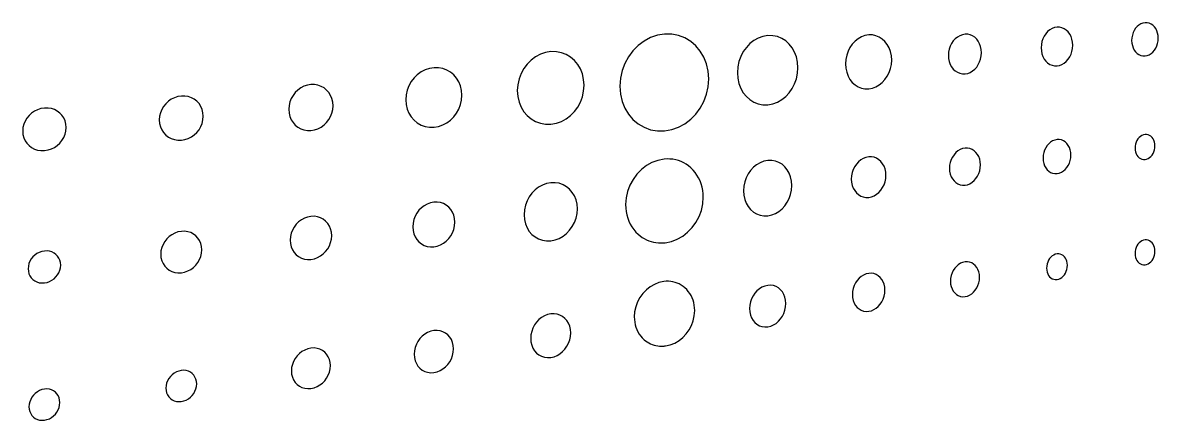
# Model space of a CAD drawing. Header units: inches. Extents: x 1.2 to 43.4, y 1.7 to 28.6.
# Drawn here: x 32.719 to 33.236, y 25.197 to 25.378 of the extents above; entities that cross this region are included whole.
import ezdxf

# ---------------------------------------------------------------- set-up
doc = ezdxf.new("R2010")
doc.units = ezdxf.units.IN
doc.header["$MEASUREMENT"] = 0
doc.layers.add('ARTWORK', color=2, linetype='Continuous')

msp = doc.modelspace()

# ---------------------------------------------------------------- linework, layer by layer
at = {"layer": 'ARTWORK'}
for points in [[(33.22997, 25.37833), (33.22997, 25.37833), (33.22899, 25.37815), (33.22806, 25.37779), (33.22719, 25.37726), (33.22639, 25.37658), (33.22568, 25.37577), (33.22508, 25.37484), (33.22458, 25.3738), (33.22421, 25.37269), (33.22398, 25.3715), (33.2239, 25.37026), (33.2239, 25.37026), (33.22398, 25.36904), (33.22421, 25.36789), (33.22458, 25.36683), (33.22508, 25.36588), (33.22568, 25.36505), (33.22639, 25.36435), (33.22719, 25.3638), (33.22806, 25.36342), (33.22899, 25.36321), (33.22997, 25.36319), (33.22997, 25.36319), (33.23095, 25.36337), (33.23188, 25.36374), (33.23275, 25.36427), (33.23354, 25.36495), (33.23424, 25.36576), (33.23485, 25.3667), (33.23534, 25.36773), (33.23571, 25.36884), (33.23593, 25.37002), (33.23601, 25.37126), (33.23601, 25.37126), (33.23593, 25.37248), (33.23571, 25.37362), (33.23534, 25.37467), (33.23485, 25.37562), (33.23424, 25.37646), (33.23354, 25.37716), (33.23275, 25.37771), (33.23188, 25.3781), (33.23095, 25.37831), (33.22997, 25.37833), (33.22997, 25.37833)], [(33.01147, 25.37315), (33.01147, 25.37315), (33.00817, 25.37261), (33.00504, 25.37154), (33.00211, 25.36998), (32.99944, 25.36798), (32.99706, 25.36559), (32.99502, 25.36285), (32.99335, 25.35982), (32.99211, 25.35654), (32.99134, 25.35307), (32.99107, 25.34945), (32.99107, 25.34945), (32.99134, 25.34588), (32.99211, 25.34253), (32.99335, 25.33946), (32.99502, 25.3367), (32.99706, 25.3343), (32.99944, 25.3323), (33.00211, 25.33073), (33.00504, 25.32965), (33.00817, 25.32909), (33.01147, 25.3291), (33.01147, 25.3291), (33.01474, 25.32968), (33.01783, 25.33079), (33.02071, 25.33237), (33.02334, 25.33439), (33.02568, 25.33678), (33.02768, 25.33951), (33.02931, 25.34252), (33.03052, 25.34576), (33.03128, 25.34919), (33.03154, 25.35276), (33.03154, 25.35276), (33.03128, 25.35629), (33.03052, 25.3596), (33.02931, 25.36264), (33.02768, 25.36539), (33.02568, 25.36779), (33.02334, 25.3698), (33.02071, 25.37139), (33.01783, 25.3725), (33.01474, 25.3731), (33.01147, 25.37315), (33.01147, 25.37315)], [(33.1043, 25.37277), (33.1043, 25.37277), (33.10259, 25.37248), (33.10096, 25.37189), (33.09945, 25.37102), (33.09807, 25.36991), (33.09683, 25.36859), (33.09578, 25.36707), (33.09492, 25.36538), (33.09428, 25.36356), (33.09388, 25.36163), (33.09374, 25.35962), (33.09374, 25.35962), (33.09388, 25.35763), (33.09428, 25.35576), (33.09492, 25.35404), (33.09578, 25.3525), (33.09683, 25.35115), (33.09807, 25.35002), (33.09945, 25.34914), (33.10096, 25.34853), (33.10259, 25.3482), (33.1043, 25.34819), (33.1043, 25.34819), (33.10599, 25.3485), (33.1076, 25.3491), (33.1091, 25.34998), (33.11047, 25.35109), (33.11169, 25.35242), (33.11273, 25.35394), (33.11358, 25.35561), (33.11421, 25.35742), (33.11461, 25.35934), (33.11475, 25.36133), (33.11475, 25.36133), (33.11461, 25.3633), (33.11421, 25.36516), (33.11358, 25.36686), (33.11273, 25.3684), (33.11169, 25.36975), (33.11047, 25.37088), (33.1091, 25.37177), (33.1076, 25.37239), (33.10599, 25.37274), (33.1043, 25.37277), (33.1043, 25.37277)], [(33.1481, 25.37307), (33.1481, 25.37307), (33.14688, 25.37286), (33.14571, 25.37242), (33.14463, 25.37179), (33.14364, 25.37098), (33.14276, 25.37001), (33.14201, 25.3689), (33.14139, 25.36767), (33.14094, 25.36634), (33.14065, 25.36492), (33.14055, 25.36345), (33.14055, 25.36345), (33.14065, 25.36199), (33.14094, 25.36062), (33.14139, 25.35936), (33.14201, 25.35823), (33.14276, 25.35724), (33.14364, 25.35642), (33.14463, 25.35577), (33.14571, 25.35531), (33.14688, 25.35507), (33.1481, 25.35506), (33.1481, 25.35506), (33.14932, 25.35528), (33.15047, 25.35572), (33.15155, 25.35635), (33.15253, 25.35717), (33.1534, 25.35814), (33.15414, 25.35925), (33.15475, 25.36048), (33.1552, 25.36181), (33.15549, 25.36321), (33.15558, 25.36467), (33.15558, 25.36467), (33.15549, 25.36612), (33.1552, 25.36748), (33.15475, 25.36874), (33.15414, 25.36987), (33.1534, 25.37085), (33.15253, 25.37168), (33.15155, 25.37234), (33.15047, 25.3728), (33.14932, 25.37305), (33.1481, 25.37307), (33.1481, 25.37307)], [(33.18995, 25.37629), (33.18995, 25.37629), (33.18878, 25.37608), (33.18767, 25.37567), (33.18663, 25.37505), (33.18568, 25.37426), (33.18484, 25.37331), (33.18412, 25.37223), (33.18354, 25.37102), (33.1831, 25.36972), (33.18283, 25.36834), (33.18273, 25.3669), (33.18273, 25.3669), (33.18283, 25.36547), (33.1831, 25.36414), (33.18354, 25.3629), (33.18412, 25.3618), (33.18484, 25.36083), (33.18568, 25.36002), (33.18663, 25.35938), (33.18767, 25.35894), (33.18878, 25.3587), (33.18995, 25.35868), (33.18995, 25.35868), (33.19111, 25.3589), (33.19221, 25.35933), (33.19324, 25.35995), (33.19418, 25.36074), (33.19502, 25.36169), (33.19573, 25.36278), (33.19632, 25.36398), (33.19675, 25.36527), (33.19702, 25.36665), (33.19712, 25.36808), (33.19712, 25.36808), (33.19702, 25.36949), (33.19675, 25.37082), (33.19632, 25.37204), (33.19573, 25.37315), (33.19502, 25.37411), (33.19418, 25.37493), (33.19324, 25.37557), (33.19221, 25.37602), (33.19111, 25.37626), (33.18995, 25.37629), (33.18995, 25.37629)], [(33.05843, 25.37246), (33.05843, 25.37246), (33.05619, 25.37208), (33.05406, 25.37133), (33.05208, 25.37022), (33.05026, 25.3688), (33.04864, 25.3671), (33.04725, 25.36515), (33.04612, 25.36299), (33.04528, 25.36065), (33.04475, 25.35818), (33.04457, 25.35559), (33.04457, 25.35559), (33.04475, 25.35304), (33.04528, 25.35065), (33.04612, 25.34845), (33.04725, 25.34648), (33.04864, 25.34475), (33.05026, 25.34332), (33.05208, 25.34219), (33.05406, 25.34141), (33.05619, 25.341), (33.05843, 25.34099), (33.05843, 25.34099), (33.06065, 25.3414), (33.06276, 25.34218), (33.06472, 25.34331), (33.06652, 25.34474), (33.06811, 25.34645), (33.06947, 25.34839), (33.07058, 25.35054), (33.07141, 25.35285), (33.07192, 25.3553), (33.0721, 25.35785), (33.0721, 25.35785), (33.07192, 25.36037), (33.07141, 25.36273), (33.07058, 25.36491), (33.06947, 25.36687), (33.06811, 25.36859), (33.06652, 25.37004), (33.06472, 25.37117), (33.06276, 25.37198), (33.06065, 25.37241), (33.05843, 25.37246), (33.05843, 25.37246)], [(32.95976, 25.36517), (32.95976, 25.36517), (32.95728, 25.36477), (32.95494, 25.36397), (32.95274, 25.3628), (32.95074, 25.3613), (32.94895, 25.35951), (32.94742, 25.35745), (32.94618, 25.35518), (32.94525, 25.35273), (32.94466, 25.35012), (32.94446, 25.34741), (32.94446, 25.34741), (32.94466, 25.34473), (32.94525, 25.34222), (32.94618, 25.33991), (32.94742, 25.33784), (32.94895, 25.33604), (32.95074, 25.33454), (32.95274, 25.33336), (32.95494, 25.33255), (32.95728, 25.33213), (32.95976, 25.33214), (32.95976, 25.33214), (32.96221, 25.33258), (32.96453, 25.33341), (32.96669, 25.3346), (32.96866, 25.33611), (32.97042, 25.3379), (32.97192, 25.33995), (32.97314, 25.3422), (32.97406, 25.34464), (32.97462, 25.34721), (32.97482, 25.34989), (32.97482, 25.34989), (32.97462, 25.35253), (32.97406, 25.35501), (32.97314, 25.35729), (32.97192, 25.35935), (32.97042, 25.36115), (32.96866, 25.36266), (32.96669, 25.36385), (32.96453, 25.36468), (32.96221, 25.36514), (32.95976, 25.36517), (32.95976, 25.36517)], [(32.90656, 25.35786), (32.90656, 25.35786), (32.90448, 25.35753), (32.9025, 25.35686), (32.90066, 25.3559), (32.89897, 25.35466), (32.89747, 25.35318), (32.89619, 25.3515), (32.89514, 25.34963), (32.89436, 25.34762), (32.89387, 25.34548), (32.8937, 25.34326), (32.8937, 25.34326), (32.89387, 25.34106), (32.89436, 25.33901), (32.89514, 25.33712), (32.89619, 25.33543), (32.89747, 25.33395), (32.89897, 25.33272), (32.90066, 25.33176), (32.9025, 25.33109), (32.90448, 25.33075), (32.90656, 25.33075), (32.90656, 25.33075), (32.90862, 25.33111), (32.91058, 25.3318), (32.9124, 25.33277), (32.91406, 25.33402), (32.91554, 25.33549), (32.9168, 25.33718), (32.91783, 25.33903), (32.9186, 25.34103), (32.91908, 25.34315), (32.91924, 25.34535), (32.91924, 25.34535), (32.91908, 25.34752), (32.9186, 25.34956), (32.91783, 25.35143), (32.9168, 25.35312), (32.91554, 25.35459), (32.91406, 25.35583), (32.9124, 25.3568), (32.91058, 25.35748), (32.90862, 25.35784), (32.90656, 25.35786), (32.90656, 25.35786)], [(32.8506, 25.35017), (32.8506, 25.35017), (32.84896, 25.3499), (32.8474, 25.34939), (32.84595, 25.34864), (32.84462, 25.34768), (32.84344, 25.34655), (32.84243, 25.34525), (32.8416, 25.34381), (32.84098, 25.34226), (32.8406, 25.34062), (32.84047, 25.33891), (32.84047, 25.33891), (32.8406, 25.33722), (32.84098, 25.33564), (32.8416, 25.33419), (32.84243, 25.33289), (32.84344, 25.33175), (32.84462, 25.33081), (32.84595, 25.33007), (32.8474, 25.32956), (32.84896, 25.32929), (32.8506, 25.32929), (32.8506, 25.32929), (32.85223, 25.32957), (32.85378, 25.3301), (32.85523, 25.33086), (32.85654, 25.33182), (32.85771, 25.33296), (32.85872, 25.33426), (32.85954, 25.33569), (32.86014, 25.33723), (32.86052, 25.33887), (32.86066, 25.34056), (32.86066, 25.34056), (32.86052, 25.34223), (32.86014, 25.3438), (32.85954, 25.34524), (32.85872, 25.34654), (32.85771, 25.34767), (32.85654, 25.34862), (32.85523, 25.34936), (32.85378, 25.34988), (32.85223, 25.35016), (32.8506, 25.35017), (32.8506, 25.35017)], [(32.79164, 25.34496), (32.79164, 25.34496), (32.79002, 25.3447), (32.78848, 25.3442), (32.78704, 25.34347), (32.78573, 25.34255), (32.78456, 25.34145), (32.78355, 25.3402), (32.78274, 25.33881), (32.78213, 25.33732), (32.78175, 25.33574), (32.78161, 25.33409), (32.78161, 25.33409), (32.78175, 25.33247), (32.78213, 25.33095), (32.78274, 25.32956), (32.78355, 25.32831), (32.78456, 25.32722), (32.78573, 25.32631), (32.78704, 25.3256), (32.78848, 25.32511), (32.79002, 25.32486), (32.79164, 25.32487), (32.79164, 25.32487), (32.79326, 25.32513), (32.79479, 25.32564), (32.79621, 25.32637), (32.79751, 25.3273), (32.79867, 25.3284), (32.79967, 25.32965), (32.80047, 25.33103), (32.80108, 25.33252), (32.80145, 25.33409), (32.80158, 25.33572), (32.80158, 25.33572), (32.80145, 25.33734), (32.80108, 25.33885), (32.80047, 25.34024), (32.79967, 25.34149), (32.79867, 25.34258), (32.79751, 25.34349), (32.79621, 25.3442), (32.79479, 25.34469), (32.79326, 25.34495), (32.79164, 25.34496), (32.79164, 25.34496)], [(32.72939, 25.33949), (32.72939, 25.33949), (32.72778, 25.33924), (32.72625, 25.33875), (32.72483, 25.33805), (32.72353, 25.33716), (32.72237, 25.3361), (32.72138, 25.33489), (32.72058, 25.33355), (32.71998, 25.33211), (32.7196, 25.33059), (32.71947, 25.32901), (32.71947, 25.32901), (32.7196, 25.32744), (32.71998, 25.32598), (32.72058, 25.32464), (32.72138, 25.32344), (32.72237, 25.32239), (32.72353, 25.32152), (32.72483, 25.32084), (32.72625, 25.32037), (32.72778, 25.32013), (32.72939, 25.32014), (32.72939, 25.32014), (32.73098, 25.3204), (32.7325, 25.3209), (32.73391, 25.3216), (32.7352, 25.32249), (32.73635, 25.32356), (32.73734, 25.32476), (32.73814, 25.32609), (32.73874, 25.32753), (32.73911, 25.32904), (32.73924, 25.33062), (32.73924, 25.33062), (32.73911, 25.33218), (32.73874, 25.33363), (32.73814, 25.33497), (32.73734, 25.33618), (32.73635, 25.33722), (32.7352, 25.3381), (32.73391, 25.33878), (32.7325, 25.33925), (32.73098, 25.3395), (32.72939, 25.33949), (32.72939, 25.33949)], [(33.22997, 25.31608), (33.22997, 25.31608), (33.23071, 25.31623), (33.2314, 25.31652), (33.23205, 25.31694), (33.23264, 25.31747), (33.23317, 25.31809), (33.23362, 25.3188), (33.23399, 25.31959), (33.23427, 25.32043), (33.23444, 25.32133), (33.2345, 25.32225), (33.2345, 25.32225), (33.23444, 25.32316), (33.23427, 25.32402), (33.23399, 25.3248), (33.23362, 25.32551), (33.23317, 25.32612), (33.23264, 25.32663), (33.23205, 25.32703), (33.2314, 25.3273), (33.23071, 25.32744), (33.22997, 25.32744), (33.22997, 25.32744), (33.22923, 25.32728), (33.22853, 25.32699), (33.22788, 25.32658), (33.22729, 25.32605), (33.22676, 25.32543), (33.22631, 25.32471), (33.22594, 25.32393), (33.22566, 25.32309), (33.22549, 25.32219), (33.22543, 25.32126), (33.22543, 25.32126), (33.22549, 25.32035), (33.22566, 25.31949), (33.22594, 25.3187), (33.22631, 25.318), (33.22676, 25.31738), (33.22729, 25.31687), (33.22788, 25.31648), (33.22853, 25.31621), (33.22923, 25.31607), (33.22997, 25.31608), (33.22997, 25.31608)], [(33.1481, 25.32127), (33.1481, 25.32127), (33.14696, 25.32104), (33.14587, 25.3206), (33.14485, 25.31998), (33.14392, 25.31919), (33.1431, 25.31826), (33.14239, 25.3172), (33.14181, 25.31603), (33.14138, 25.31477), (33.14111, 25.31344), (33.14102, 25.31206), (33.14102, 25.31206), (33.14111, 25.3107), (33.14138, 25.30942), (33.14181, 25.30826), (33.14239, 25.30721), (33.1431, 25.3063), (33.14392, 25.30555), (33.14485, 25.30496), (33.14587, 25.30456), (33.14696, 25.30436), (33.1481, 25.30438), (33.1481, 25.30438), (33.14924, 25.30462), (33.15032, 25.30506), (33.15133, 25.30569), (33.15225, 25.30647), (33.15307, 25.30741), (33.15378, 25.30847), (33.15435, 25.30963), (33.15477, 25.31089), (33.15504, 25.31221), (33.15513, 25.31359), (33.15513, 25.31359), (33.15504, 25.31495), (33.15477, 25.31622), (33.15435, 25.31738), (33.15378, 25.31842), (33.15307, 25.31933), (33.15225, 25.32008), (33.15133, 25.32067), (33.15032, 25.32108), (33.14924, 25.32128), (33.1481, 25.32127), (33.1481, 25.32127)], [(33.18996, 25.32513), (33.18996, 25.32513), (33.18893, 25.32492), (33.18795, 25.32452), (33.18704, 25.32396), (33.18621, 25.32324), (33.18547, 25.32238), (33.18483, 25.32141), (33.18432, 25.32034), (33.18393, 25.31919), (33.18369, 25.31797), (33.1836, 25.31671), (33.1836, 25.31671), (33.18369, 25.31546), (33.18393, 25.31429), (33.18432, 25.31322), (33.18483, 25.31226), (33.18547, 25.31143), (33.18621, 25.31074), (33.18704, 25.3102), (33.18795, 25.30983), (33.18893, 25.30965), (33.18996, 25.30966), (33.18996, 25.30966), (33.19098, 25.30987), (33.19195, 25.31027), (33.19285, 25.31084), (33.19368, 25.31156), (33.19441, 25.31241), (33.19505, 25.31338), (33.19556, 25.31445), (33.19594, 25.3156), (33.19618, 25.31682), (33.19626, 25.31808), (33.19626, 25.31808), (33.19618, 25.31933), (33.19594, 25.32049), (33.19556, 25.32155), (33.19505, 25.32251), (33.19441, 25.32334), (33.19368, 25.32404), (33.19285, 25.32458), (33.19195, 25.32495), (33.19098, 25.32514), (33.18996, 25.32513), (33.18996, 25.32513)], [(33.01122, 25.31623), (33.01122, 25.31623), (33.00838, 25.31569), (33.00568, 25.31469), (33.00317, 25.31328), (33.00087, 25.31151), (32.99883, 25.30941), (32.99708, 25.30702), (32.99565, 25.3044), (32.99459, 25.30158), (32.99392, 25.29861), (32.9937, 25.29553), (32.9937, 25.29553), (32.99376, 25.29395), (32.99394, 25.29239), (32.99425, 25.29088), (32.99466, 25.28942), (32.9952, 25.28801), (32.99584, 25.28666), (32.99659, 25.28538), (32.99744, 25.28418), (32.99839, 25.28306), (32.99944, 25.28204), (32.99944, 25.28204), (33.00032, 25.2813), (33.00125, 25.28064), (33.00222, 25.28005), (33.00322, 25.27953), (33.00425, 25.2791), (33.00532, 25.27874), (33.00641, 25.27846), (33.00752, 25.27825), (33.00865, 25.27813), (33.0098, 25.27809), (33.0098, 25.27809), (33.00999, 25.27809), (33.01018, 25.27809), (33.01037, 25.2781), (33.01057, 25.27811), (33.01076, 25.27812), (33.01095, 25.27813), (33.01114, 25.27815), (33.01133, 25.27816), (33.01152, 25.27818), (33.01171, 25.27821), (33.01171, 25.27821), (33.01452, 25.27877), (33.01718, 25.27979), (33.01967, 25.28121), (33.02194, 25.28299), (33.02396, 25.2851), (33.0257, 25.28747), (33.02711, 25.29008), (33.02816, 25.29288), (33.02882, 25.29583), (33.02905, 25.29888), (33.02905, 25.29888), (33.02898, 25.30045), (33.0288, 25.30199), (33.0285, 25.30349), (33.02809, 25.30495), (33.02756, 25.30635), (33.02692, 25.30769), (33.02618, 25.30897), (33.02534, 25.31016), (33.0244, 25.31128), (33.02337, 25.3123), (33.02337, 25.3123), (33.02234, 25.31315), (33.02126, 25.31391), (33.02014, 25.31456), (33.01896, 25.31511), (33.01775, 25.31556), (33.0165, 25.3159), (33.01521, 25.31615), (33.0139, 25.31628), (33.01257, 25.31631), (33.01122, 25.31623), (33.01122, 25.31623)], [(33.1043, 25.31727), (33.1043, 25.31727), (33.10302, 25.31701), (33.1018, 25.31654), (33.10067, 25.31586), (33.09963, 25.315), (33.09871, 25.31398), (33.09791, 25.31282), (33.09727, 25.31154), (33.09679, 25.31016), (33.09649, 25.3087), (33.09638, 25.30719), (33.09638, 25.30719), (33.09649, 25.3057), (33.09679, 25.30431), (33.09727, 25.30304), (33.09791, 25.3019), (33.09871, 25.30091), (33.09963, 25.30009), (33.10067, 25.29946), (33.1018, 25.29902), (33.10302, 25.29881), (33.1043, 25.29884), (33.1043, 25.29884), (33.10557, 25.2991), (33.10678, 25.29959), (33.1079, 25.30027), (33.10893, 25.30113), (33.10984, 25.30215), (33.11063, 25.30331), (33.11126, 25.30459), (33.11174, 25.30596), (33.11203, 25.3074), (33.11214, 25.3089), (33.11214, 25.3089), (33.11203, 25.31038), (33.11174, 25.31176), (33.11126, 25.31303), (33.11063, 25.31417), (33.10984, 25.31516), (33.10893, 25.31598), (33.1079, 25.31662), (33.10678, 25.31706), (33.10557, 25.31728), (33.1043, 25.31727), (33.1043, 25.31727)], [(33.05839, 25.31563), (33.05839, 25.31563), (33.0566, 25.31528), (33.0549, 25.31463), (33.05331, 25.3137), (33.05187, 25.31252), (33.05057, 25.31112), (33.04947, 25.30953), (33.04857, 25.30778), (33.04789, 25.30589), (33.04747, 25.3039), (33.04733, 25.30183), (33.04733, 25.30183), (33.04747, 25.2998), (33.04789, 25.2979), (33.04857, 25.29616), (33.04947, 25.29461), (33.05057, 25.29327), (33.05187, 25.29215), (33.05331, 25.29129), (33.0549, 25.29071), (33.0566, 25.29043), (33.05839, 25.29047), (33.05839, 25.29047), (33.06017, 25.29084), (33.06186, 25.29151), (33.06343, 25.29244), (33.06487, 25.29363), (33.06614, 25.29502), (33.06724, 25.29661), (33.06812, 25.29835), (33.06879, 25.30022), (33.0692, 25.30219), (33.06934, 25.30424), (33.06934, 25.30424), (33.0692, 25.30625), (33.06879, 25.30814), (33.06812, 25.30987), (33.06724, 25.31141), (33.06614, 25.31276), (33.06487, 25.31388), (33.06343, 25.31475), (33.06186, 25.31535), (33.06017, 25.31565), (33.05839, 25.31563), (33.05839, 25.31563)], [(32.95971, 25.3055), (32.95971, 25.3055), (32.95773, 25.30513), (32.95586, 25.30443), (32.9541, 25.30344), (32.9525, 25.3022), (32.95108, 25.30072), (32.94986, 25.29905), (32.94886, 25.2972), (32.94812, 25.29522), (32.94766, 25.29313), (32.9475, 25.29096), (32.9475, 25.29096), (32.94766, 25.28882), (32.94812, 25.28683), (32.94886, 25.28501), (32.94986, 25.28338), (32.95108, 25.28197), (32.9525, 25.28081), (32.9541, 25.27991), (32.95586, 25.27931), (32.95773, 25.27902), (32.95971, 25.27907), (32.95971, 25.27907), (32.96168, 25.27947), (32.96354, 25.28018), (32.96527, 25.28118), (32.96685, 25.28243), (32.96826, 25.2839), (32.96946, 25.28558), (32.97044, 25.28741), (32.97117, 25.28938), (32.97163, 25.29146), (32.97179, 25.29361), (32.97179, 25.29361), (32.97163, 25.29572), (32.97117, 25.2977), (32.97044, 25.29951), (32.96946, 25.30113), (32.96826, 25.30254), (32.96685, 25.3037), (32.96527, 25.30461), (32.96354, 25.30523), (32.96168, 25.30553), (32.95971, 25.3055), (32.95971, 25.3055)], [(32.90653, 25.29665), (32.90653, 25.29665), (32.90497, 25.29636), (32.90348, 25.29582), (32.9021, 25.29505), (32.90084, 25.29409), (32.89972, 25.29295), (32.89875, 25.29166), (32.89796, 25.29025), (32.89738, 25.28872), (32.89701, 25.28711), (32.89689, 25.28544), (32.89689, 25.28544), (32.89701, 25.2838), (32.89738, 25.28227), (32.89796, 25.28087), (32.89875, 25.27962), (32.89972, 25.27854), (32.90084, 25.27765), (32.9021, 25.27696), (32.90348, 25.2765), (32.90497, 25.27628), (32.90653, 25.27632), (32.90653, 25.27632), (32.90807, 25.27663), (32.90954, 25.27718), (32.91091, 25.27795), (32.91216, 25.27892), (32.91327, 25.28006), (32.91422, 25.28134), (32.915, 25.28276), (32.91558, 25.28427), (32.91594, 25.28587), (32.91606, 25.28753), (32.91606, 25.28753), (32.91594, 25.28915), (32.91558, 25.29068), (32.915, 25.29207), (32.91422, 25.29331), (32.91327, 25.2944), (32.91216, 25.29529), (32.91091, 25.29598), (32.90954, 25.29645), (32.90807, 25.29668), (32.90653, 25.29665), (32.90653, 25.29665)], [(32.8506, 25.29017), (32.8506, 25.29017), (32.84906, 25.28988), (32.8476, 25.28935), (32.84623, 25.28861), (32.84499, 25.28768), (32.84388, 25.28659), (32.84293, 25.28534), (32.84215, 25.28398), (32.84158, 25.28251), (32.84122, 25.28096), (32.84109, 25.27936), (32.84109, 25.27936), (32.84122, 25.27778), (32.84158, 25.27631), (32.84215, 25.27496), (32.84293, 25.27376), (32.84388, 25.27272), (32.84499, 25.27187), (32.84623, 25.27121), (32.8476, 25.27077), (32.84906, 25.27056), (32.8506, 25.27061), (32.8506, 25.27061), (32.85213, 25.27091), (32.85358, 25.27144), (32.85493, 25.27219), (32.85616, 25.27312), (32.85726, 25.27421), (32.8582, 25.27545), (32.85896, 25.27682), (32.85953, 25.27828), (32.85989, 25.27982), (32.86001, 25.28141), (32.86001, 25.28141), (32.85989, 25.28298), (32.85953, 25.28445), (32.85896, 25.28579), (32.8582, 25.28698), (32.85726, 25.28802), (32.85616, 25.28888), (32.85493, 25.28954), (32.85358, 25.28999), (32.85213, 25.29021), (32.8506, 25.29017), (32.8506, 25.29017)], [(32.79163, 25.28337), (32.79163, 25.28337), (32.7901, 25.28309), (32.78866, 25.28257), (32.78732, 25.28186), (32.78609, 25.28096), (32.785, 25.2799), (32.78406, 25.2787), (32.7833, 25.27738), (32.78273, 25.27597), (32.78237, 25.27448), (32.78225, 25.27293), (32.78225, 25.27293), (32.78237, 25.27141), (32.78273, 25.27), (32.7833, 25.26871), (32.78406, 25.26756), (32.785, 25.26657), (32.78609, 25.26574), (32.78732, 25.26511), (32.78866, 25.26469), (32.7901, 25.2645), (32.79163, 25.26454), (32.79163, 25.26454), (32.79314, 25.26484), (32.79458, 25.26535), (32.79592, 25.26607), (32.79715, 25.26697), (32.79823, 25.26803), (32.79917, 25.26922), (32.79993, 25.27054), (32.80049, 25.27195), (32.80084, 25.27343), (32.80097, 25.27497), (32.80097, 25.27497), (32.80084, 25.27648), (32.80049, 25.27789), (32.79993, 25.27918), (32.79917, 25.28033), (32.79823, 25.28133), (32.79715, 25.28215), (32.79592, 25.28278), (32.79458, 25.28321), (32.79314, 25.28341), (32.79163, 25.28337), (32.79163, 25.28337)], [(32.72937, 25.27443), (32.72937, 25.27443), (32.72816, 25.27421), (32.72702, 25.27381), (32.72596, 25.27325), (32.72498, 25.27256), (32.72412, 25.27174), (32.72338, 25.27081), (32.72277, 25.26979), (32.72232, 25.2687), (32.72204, 25.26755), (32.72194, 25.26636), (32.72194, 25.26636), (32.72204, 25.26518), (32.72232, 25.26409), (32.72277, 25.2631), (32.72338, 25.26221), (32.72412, 25.26145), (32.72498, 25.26082), (32.72596, 25.26034), (32.72702, 25.26002), (32.72816, 25.25987), (32.72937, 25.25991), (32.72937, 25.25991), (32.73057, 25.26014), (32.73171, 25.26054), (32.73278, 25.2611), (32.73375, 25.26179), (32.73461, 25.26261), (32.73535, 25.26354), (32.73595, 25.26455), (32.73639, 25.26564), (32.73667, 25.26679), (32.73677, 25.26798), (32.73677, 25.26798), (32.73667, 25.26914), (32.73639, 25.27023), (32.73595, 25.27122), (32.73535, 25.2721), (32.73461, 25.27287), (32.73375, 25.2735), (32.73278, 25.27398), (32.73171, 25.27431), (32.73057, 25.27446), (32.72937, 25.27443), (32.72937, 25.27443)], [(33.22997, 25.27948), (33.22997, 25.27948), (33.22924, 25.27933), (33.22854, 25.27904), (33.22789, 25.27863), (33.2273, 25.2781), (33.22677, 25.27748), (33.22631, 25.27676), (33.22594, 25.27598), (33.22566, 25.27513), (33.22549, 25.27424), (33.22543, 25.27331), (33.22543, 25.27331), (33.22549, 25.27239), (33.22566, 25.27154), (33.22594, 25.27075), (33.22631, 25.27005), (33.22677, 25.26943), (33.2273, 25.26892), (33.22789, 25.26853), (33.22854, 25.26826), (33.22924, 25.26812), (33.22997, 25.26812), (33.22997, 25.26812), (33.23071, 25.26828), (33.2314, 25.26857), (33.23205, 25.26899), (33.23265, 25.26952), (33.23318, 25.27014), (33.23363, 25.27085), (33.23401, 25.27164), (33.23428, 25.27248), (33.23445, 25.27337), (33.23451, 25.2743), (33.23451, 25.2743), (33.23445, 25.27521), (33.23428, 25.27607), (33.23401, 25.27685), (33.23363, 25.27756), (33.23318, 25.27817), (33.23265, 25.27868), (33.23205, 25.27907), (33.2314, 25.27935), (33.23071, 25.27949), (33.22997, 25.27948), (33.22997, 25.27948)], [(33.1481, 25.26951), (33.1481, 25.26951), (33.14703, 25.26926), (33.14601, 25.26882), (33.14506, 25.26821), (33.14419, 25.26745), (33.14341, 25.26656), (33.14275, 25.26554), (33.14221, 25.26443), (33.14181, 25.26324), (33.14156, 25.26198), (33.14147, 25.26069), (33.14147, 25.26069), (33.14156, 25.25941), (33.14181, 25.25822), (33.14221, 25.25714), (33.14275, 25.25618), (33.14341, 25.25535), (33.14419, 25.25466), (33.14506, 25.25414), (33.14601, 25.25379), (33.14703, 25.25364), (33.1481, 25.25368), (33.1481, 25.25368), (33.14917, 25.25393), (33.15019, 25.25437), (33.15114, 25.25498), (33.152, 25.25574), (33.15277, 25.25663), (33.15343, 25.25765), (33.15397, 25.25876), (33.15437, 25.25994), (33.15462, 25.26119), (33.15471, 25.26248), (33.15471, 25.26248), (33.15462, 25.26376), (33.15437, 25.26494), (33.15397, 25.26602), (33.15343, 25.26698), (33.15277, 25.26782), (33.152, 25.2685), (33.15114, 25.26903), (33.15019, 25.26938), (33.14917, 25.26955), (33.1481, 25.26951), (33.1481, 25.26951)], [(33.18995, 25.2731), (33.18995, 25.2731), (33.18917, 25.27292), (33.18844, 25.2726), (33.18776, 25.27216), (33.18714, 25.2716), (33.18659, 25.27095), (33.18611, 25.27021), (33.18573, 25.2694), (33.18544, 25.26852), (33.18526, 25.2676), (33.1852, 25.26665), (33.1852, 25.26665), (33.18526, 25.26572), (33.18544, 25.26485), (33.18573, 25.26405), (33.18611, 25.26334), (33.18659, 25.26273), (33.18714, 25.26222), (33.18776, 25.26184), (33.18844, 25.26158), (33.18917, 25.26146), (33.18995, 25.26149), (33.18995, 25.26149), (33.19072, 25.26167), (33.19145, 25.26199), (33.19213, 25.26244), (33.19275, 25.26299), (33.1933, 25.26365), (33.19377, 25.26439), (33.19415, 25.2652), (33.19443, 25.26607), (33.19461, 25.26699), (33.19467, 25.26794), (33.19467, 25.26794), (33.19461, 25.26887), (33.19443, 25.26974), (33.19415, 25.27053), (33.19377, 25.27124), (33.1933, 25.27185), (33.19275, 25.27236), (33.19213, 25.27275), (33.19145, 25.27301), (33.19072, 25.27313), (33.18995, 25.2731), (33.18995, 25.2731)], [(33.1043, 25.26426), (33.1043, 25.26426), (33.1031, 25.26399), (33.10196, 25.26351), (33.1009, 25.26284), (33.09992, 25.262), (33.09906, 25.26102), (33.09832, 25.25991), (33.09772, 25.2587), (33.09727, 25.2574), (33.09698, 25.25603), (33.09689, 25.25461), (33.09689, 25.25461), (33.09698, 25.25322), (33.09727, 25.25192), (33.09772, 25.25074), (33.09832, 25.24969), (33.09906, 25.24879), (33.09992, 25.24804), (33.1009, 25.24747), (33.10196, 25.2471), (33.1031, 25.24693), (33.1043, 25.24699), (33.1043, 25.24699), (33.10549, 25.24726), (33.10663, 25.24775), (33.10768, 25.24841), (33.10865, 25.24925), (33.10951, 25.25023), (33.11024, 25.25134), (33.11084, 25.25255), (33.11129, 25.25385), (33.11156, 25.25522), (33.11166, 25.25663), (33.11166, 25.25663), (33.11156, 25.25801), (33.11129, 25.25929), (33.11084, 25.26047), (33.11024, 25.26152), (33.10951, 25.26243), (33.10865, 25.26317), (33.10768, 25.26375), (33.10663, 25.26413), (33.10549, 25.26431), (33.1043, 25.26426), (33.1043, 25.26426)], [(33.01104, 25.26055), (33.01104, 25.26055), (33.00887, 25.26008), (33.00682, 25.25926), (33.0049, 25.25814), (33.00314, 25.25674), (33.00158, 25.2551), (33.00024, 25.25325), (32.99915, 25.25123), (32.99834, 25.24906), (32.99783, 25.24679), (32.99765, 25.24444), (32.99765, 25.24444), (32.9977, 25.24322), (32.99784, 25.24202), (32.99808, 25.24085), (32.99841, 25.23972), (32.99882, 25.23864), (32.99933, 25.2376), (32.99991, 25.23662), (33.00058, 25.2357), (33.00132, 25.23485), (33.00214, 25.23407), (33.00214, 25.23407), (33.00282, 25.23351), (33.00353, 25.23302), (33.00427, 25.23258), (33.00504, 25.2322), (33.00582, 25.23187), (33.00663, 25.23161), (33.00746, 25.2314), (33.00831, 25.23125), (33.00917, 25.23116), (33.01004, 25.23113), (33.01004, 25.23113), (33.01022, 25.23113), (33.0104, 25.23113), (33.01058, 25.23114), (33.01077, 25.23114), (33.01095, 25.23115), (33.01114, 25.23117), (33.01132, 25.23118), (33.01151, 25.2312), (33.01169, 25.23122), (33.01187, 25.23125), (33.01187, 25.23125), (33.01405, 25.23174), (33.01611, 25.23256), (33.01802, 25.23368), (33.01976, 25.23508), (33.0213, 25.2367), (33.02261, 25.23854), (33.02368, 25.24055), (33.02448, 25.24271), (33.02497, 25.24499), (33.02514, 25.24735), (33.02514, 25.24735), (33.02509, 25.24857), (33.02495, 25.24976), (33.02471, 25.25092), (33.02439, 25.25204), (33.02398, 25.25313), (33.02348, 25.25416), (33.0229, 25.25514), (33.02224, 25.25606), (33.02151, 25.25691), (33.0207, 25.25769), (33.0207, 25.25769), (33.01988, 25.25835), (33.01902, 25.25892), (33.01812, 25.25942), (33.01719, 25.25984), (33.01622, 25.26017), (33.01523, 25.26042), (33.01421, 25.26058), (33.01317, 25.26066), (33.01211, 25.26065), (33.01104, 25.26055), (33.01104, 25.26055)], [(33.05837, 25.2588), (33.05837, 25.2588), (33.05703, 25.2585), (33.05575, 25.25798), (33.05456, 25.25725), (33.05347, 25.25633), (33.05251, 25.25526), (33.05168, 25.25405), (33.051, 25.25272), (33.0505, 25.25129), (33.05019, 25.24979), (33.05008, 25.24824), (33.05008, 25.24824), (33.05019, 25.24671), (33.0505, 25.2453), (33.051, 25.24401), (33.05168, 25.24286), (33.05251, 25.24188), (33.05347, 25.24107), (33.05456, 25.24045), (33.05575, 25.24004), (33.05703, 25.23986), (33.05837, 25.23993), (33.05837, 25.23993), (33.05971, 25.24024), (33.06098, 25.24078), (33.06216, 25.24151), (33.06324, 25.24243), (33.0642, 25.2435), (33.06502, 25.24471), (33.06569, 25.24604), (33.06619, 25.24746), (33.0665, 25.24895), (33.06661, 25.25049), (33.06661, 25.25049), (33.0665, 25.25199), (33.06619, 25.2534), (33.06569, 25.25468), (33.06502, 25.25582), (33.0642, 25.25681), (33.06324, 25.25762), (33.06216, 25.25825), (33.06098, 25.25866), (33.05971, 25.25885), (33.05837, 25.2588), (33.05837, 25.2588)], [(32.95969, 25.24582), (32.95969, 25.24582), (32.95821, 25.2455), (32.9568, 25.24494), (32.95549, 25.24416), (32.95429, 25.24319), (32.95322, 25.24206), (32.95231, 25.24078), (32.95156, 25.23937), (32.95101, 25.23787), (32.95066, 25.2363), (32.95054, 25.23467), (32.95054, 25.23467), (32.95066, 25.23307), (32.95101, 25.23159), (32.95156, 25.23024), (32.95231, 25.22904), (32.95322, 25.22801), (32.95429, 25.22716), (32.95549, 25.22652), (32.9568, 25.2261), (32.95821, 25.22593), (32.95969, 25.226), (32.95969, 25.226), (32.96116, 25.22634), (32.96255, 25.22691), (32.96385, 25.22769), (32.96504, 25.22866), (32.9661, 25.2298), (32.967, 25.23107), (32.96774, 25.23247), (32.96828, 25.23396), (32.96863, 25.23553), (32.96875, 25.23714), (32.96875, 25.23714), (32.96863, 25.23873), (32.96828, 25.24021), (32.96774, 25.24155), (32.967, 25.24275), (32.9661, 25.24378), (32.96504, 25.24463), (32.96385, 25.24527), (32.96255, 25.2457), (32.96116, 25.24589), (32.95969, 25.24582), (32.95969, 25.24582)], [(32.90652, 25.2382), (32.90652, 25.2382), (32.90506, 25.23788), (32.90367, 25.23733), (32.90238, 25.23658), (32.9012, 25.23565), (32.90015, 25.23455), (32.89925, 25.23332), (32.89852, 25.23197), (32.89797, 25.23053), (32.89763, 25.22901), (32.89751, 25.22744), (32.89751, 25.22744), (32.89763, 25.22591), (32.89797, 25.22448), (32.89852, 25.22319), (32.89925, 25.22204), (32.90015, 25.22105), (32.9012, 25.22024), (32.90238, 25.21963), (32.90367, 25.21923), (32.90506, 25.21906), (32.90652, 25.21914), (32.90652, 25.21914), (32.90797, 25.21946), (32.90935, 25.22002), (32.91063, 25.22078), (32.9118, 25.22171), (32.91284, 25.22281), (32.91374, 25.22404), (32.91446, 25.22539), (32.91501, 25.22682), (32.91534, 25.22833), (32.91546, 25.22989), (32.91546, 25.22989), (32.91534, 25.23141), (32.91501, 25.23283), (32.91446, 25.23412), (32.91374, 25.23527), (32.91284, 25.23625), (32.9118, 25.23707), (32.91063, 25.23768), (32.90935, 25.23809), (32.90797, 25.23827), (32.90652, 25.2382), (32.90652, 25.2382)], [(32.85058, 25.23021), (32.85058, 25.23021), (32.84914, 25.2299), (32.84776, 25.22937), (32.84648, 25.22864), (32.84532, 25.22774), (32.84428, 25.22668), (32.84339, 25.22549), (32.84267, 25.22419), (32.84213, 25.2228), (32.84179, 25.22134), (32.84167, 25.21983), (32.84167, 25.21983), (32.84179, 25.21836), (32.84213, 25.21699), (32.84267, 25.21574), (32.84339, 25.21464), (32.84428, 25.21369), (32.84532, 25.21292), (32.84648, 25.21233), (32.84776, 25.21195), (32.84914, 25.21179), (32.85058, 25.21187), (32.85058, 25.21187), (32.85202, 25.21219), (32.85339, 25.21272), (32.85466, 25.21346), (32.85582, 25.21436), (32.85685, 25.21542), (32.85773, 25.21661), (32.85845, 25.21791), (32.85899, 25.2193), (32.85932, 25.22075), (32.85944, 25.22226), (32.85944, 25.22226), (32.85932, 25.22372), (32.85899, 25.22508), (32.85845, 25.22632), (32.85773, 25.22743), (32.85685, 25.22837), (32.85582, 25.22915), (32.85466, 25.22974), (32.85339, 25.23012), (32.85202, 25.23029), (32.85058, 25.23021), (32.85058, 25.23021)], [(32.79162, 25.22007), (32.79162, 25.22007), (32.79048, 25.21982), (32.7894, 25.21941), (32.78839, 25.21884), (32.78747, 25.21814), (32.78665, 25.21733), (32.78595, 25.21641), (32.78537, 25.2154), (32.78495, 25.21433), (32.78468, 25.2132), (32.78459, 25.21204), (32.78459, 25.21204), (32.78468, 25.21091), (32.78495, 25.20986), (32.78537, 25.2089), (32.78595, 25.20805), (32.78665, 25.20732), (32.78747, 25.20673), (32.78839, 25.20628), (32.7894, 25.20599), (32.79048, 25.20587), (32.79162, 25.20594), (32.79162, 25.20594), (32.79275, 25.20619), (32.79383, 25.20661), (32.79483, 25.20717), (32.79575, 25.20787), (32.79657, 25.20869), (32.79727, 25.2096), (32.79784, 25.2106), (32.79826, 25.21167), (32.79853, 25.21279), (32.79862, 25.21395), (32.79862, 25.21395), (32.79853, 25.21508), (32.79826, 25.21613), (32.79784, 25.21709), (32.79727, 25.21794), (32.79657, 25.21867), (32.79575, 25.21926), (32.79483, 25.21971), (32.79383, 25.22001), (32.79275, 25.22013), (32.79162, 25.22007), (32.79162, 25.22007)], [(32.72937, 25.21158), (32.72937, 25.21158), (32.72823, 25.21133), (32.72715, 25.21092), (32.72614, 25.21035), (32.72521, 25.20965), (32.72439, 25.20884), (32.72369, 25.20792), (32.72312, 25.20691), (32.72269, 25.20584), (32.72242, 25.20472), (32.72233, 25.20356), (32.72233, 25.20356), (32.72242, 25.20243), (32.72269, 25.20137), (32.72312, 25.20041), (32.72369, 25.19957), (32.72439, 25.19884), (32.72521, 25.19824), (32.72614, 25.19779), (32.72715, 25.1975), (32.72823, 25.19739), (32.72937, 25.19745), (32.72937, 25.19745), (32.73051, 25.1977), (32.73159, 25.19812), (32.73259, 25.19868), (32.73351, 25.19938), (32.73433, 25.2002), (32.73502, 25.20112), (32.73559, 25.20212), (32.73602, 25.20319), (32.73628, 25.20431), (32.73637, 25.20547), (32.73637, 25.20547), (32.73628, 25.2066), (32.73602, 25.20765), (32.73559, 25.20861), (32.73502, 25.20945), (32.73433, 25.21018), (32.73351, 25.21078), (32.73259, 25.21123), (32.73159, 25.21152), (32.73051, 25.21164), (32.72937, 25.21158), (32.72937, 25.21158)]]:
    msp.add_lwpolyline(points, dxfattribs=at)

doc.saveas('drawing.dxf')
